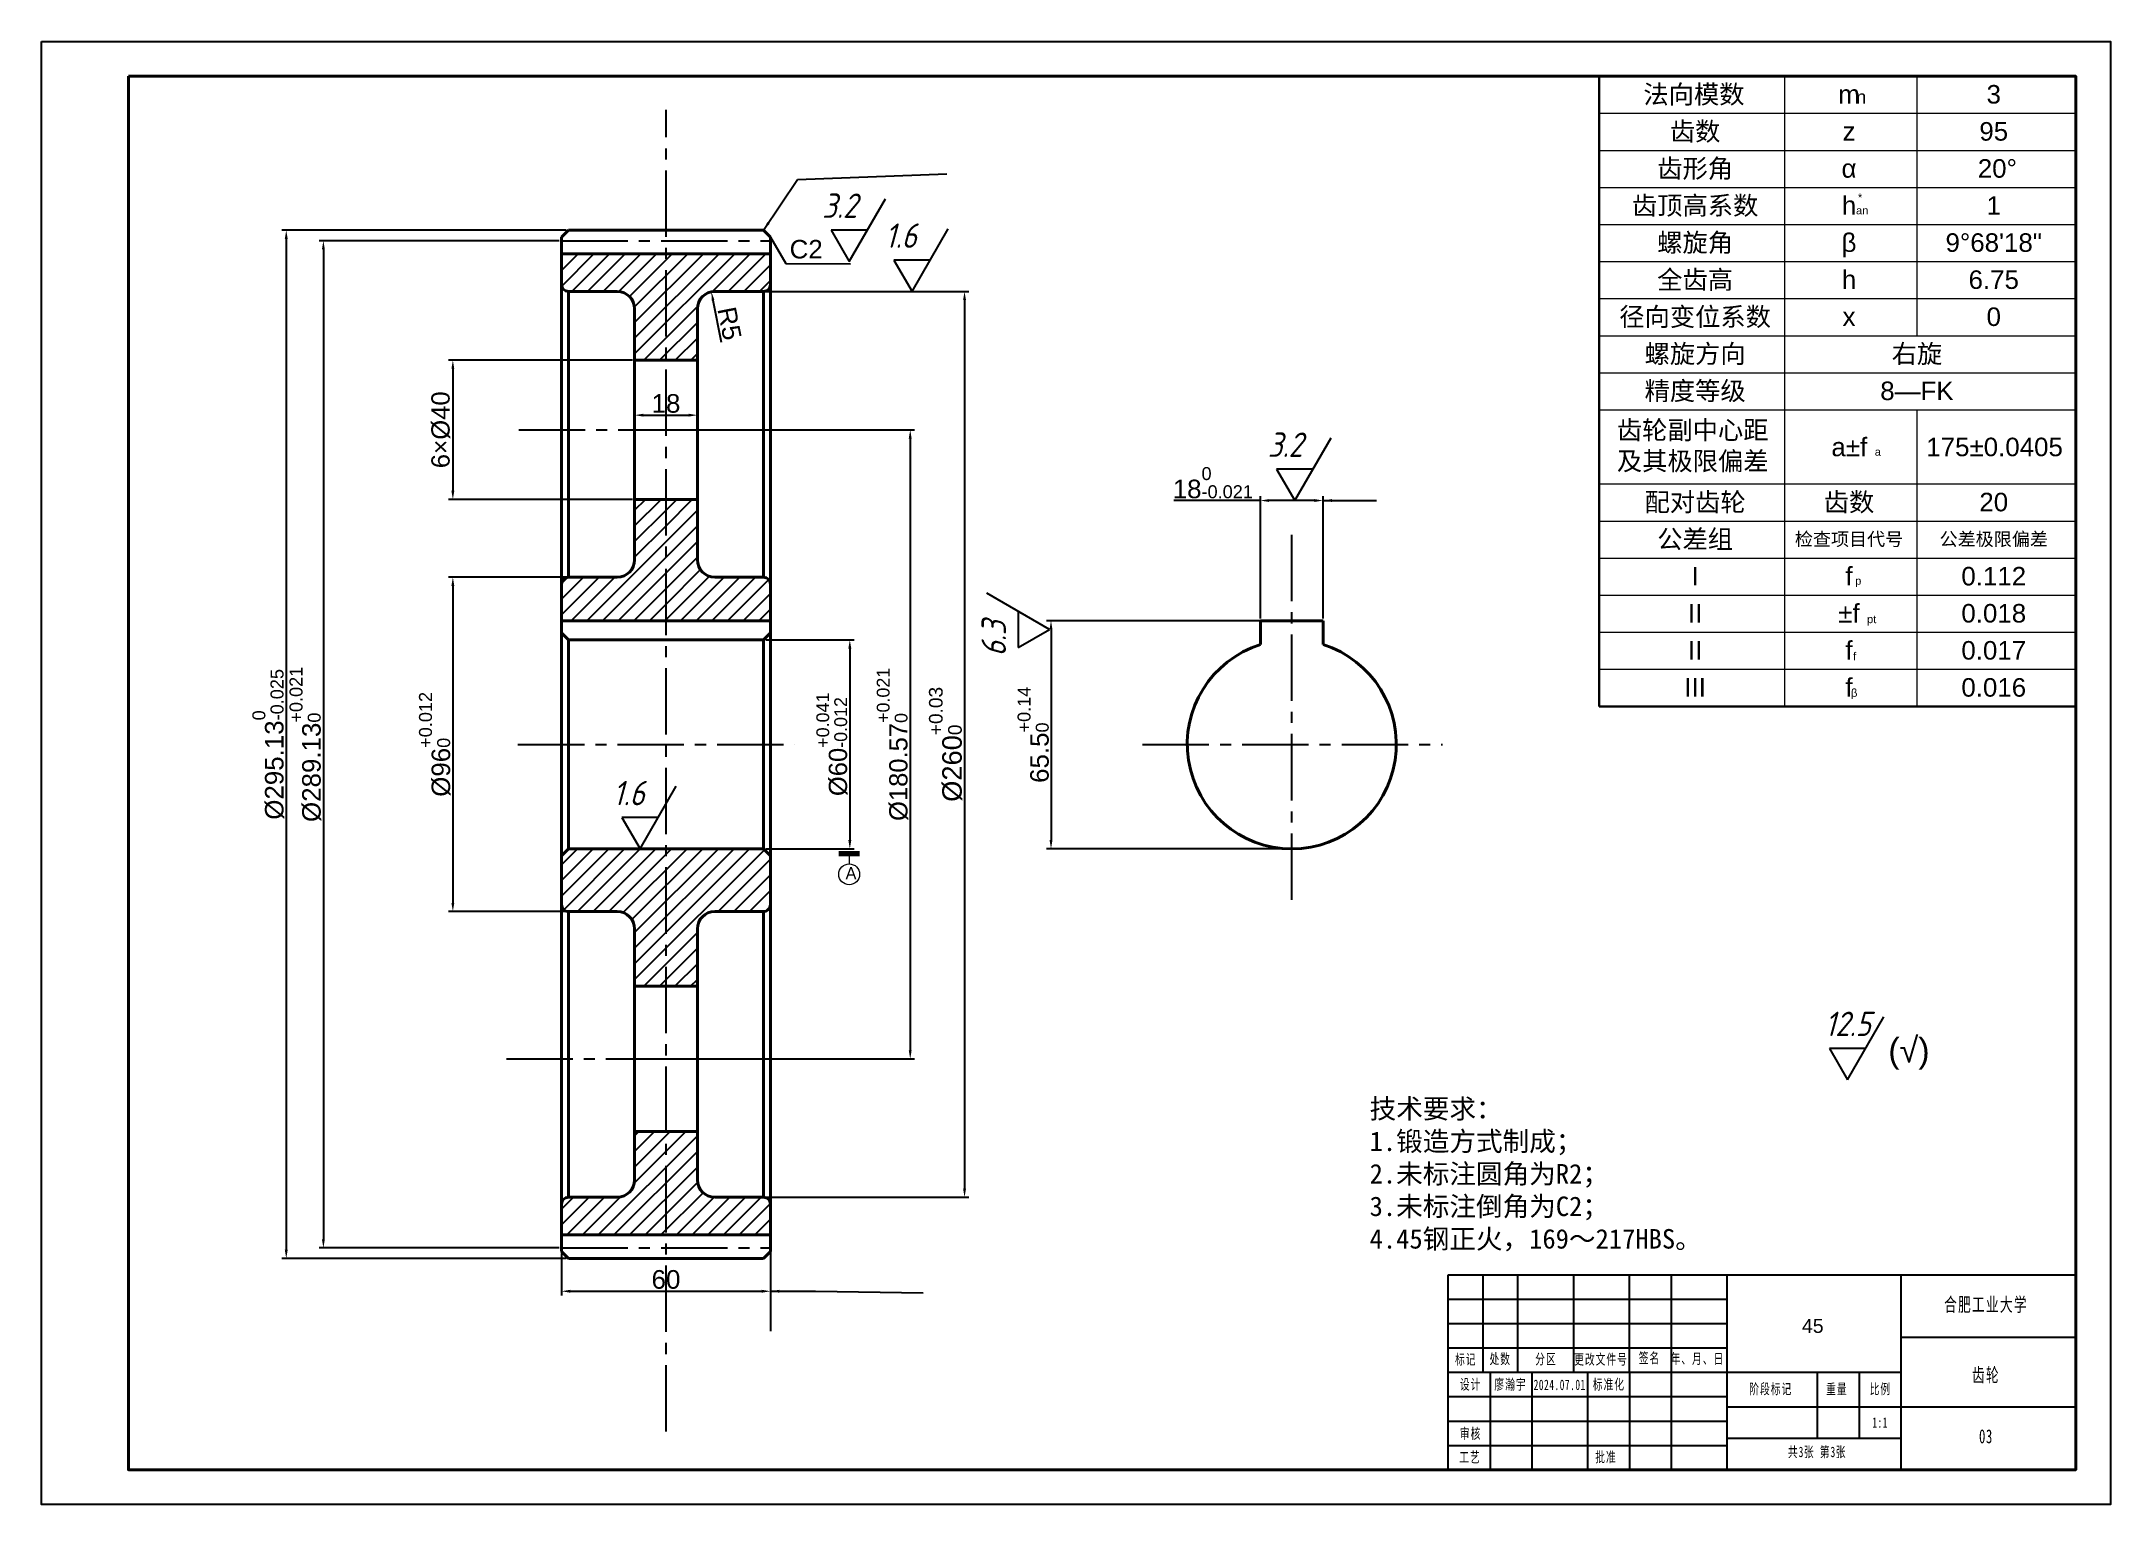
# Model space of a CAD drawing. Header units: millimetres. Extents: x 2452 to 3046, y 1654 to 2074.
import ezdxf
from ezdxf.enums import TextEntityAlignment as Align

# ---------------------------------------------------------------- set-up
doc = ezdxf.new("R2010")
doc.units = ezdxf.units.MM
doc.linetypes.add('CENTER2', pattern=[28.575, 19.05, -3.175, 3.175, -3.175])
doc.layers.get('0').update_dxf_attribs({"lineweight": 40})
for name, color, linetype in [('000', 7, 'Continuous'), ('中心线', 7, 'Continuous'), ('标注线', 10, 'Continuous'), ('虚线', 7, 'Continuous')]:
    doc.layers.add(name, color=color, linetype=linetype)
for name, color, linetype, lineweight in [('Layer3', 2, 'Continuous', 15), ('图层1', 4, 'Continuous', 15), ('文字', 6, 'Continuous', 30), ('粗线', 7, 'Continuous', 30), ('细实线', 7, 'Continuous', 25)]:
    doc.layers.add(name, color=color, linetype=linetype, lineweight=lineweight)
doc.styles.get("Standard").update_dxf_attribs({"font": 'arial.ttf'})
doc.styles.add('宋体', font='SimSun.ttf', dxfattribs={"height": 7})
doc.styles.add('标准', font='SimSun.ttf', dxfattribs={"width": 0.667})
doc.styles.add('样式 1', font='gbeitc.shx', dxfattribs={"bigfont": 'gbcbig.shx'})
doc.dimstyles.new('ISO-25', dxfattribs={"dimtxt": 2.5, "dimasz": 2.5, "dimexe": 1.25, "dimexo": 0.625, "dimtad": 1, "dimdsep": 46, "dimtxsty": 'Standard', "dimcen": 2.5, "dimadec": 0, "dimazin": 0, "dimtfac": 1, "dimtmove": 0, "dimatfit": 3, "dimfxl": 1, "dimarcsym": 0})

# ---------------------------------------------------------------- blocks, each defined once
blk = doc.blocks.new('*D1')
at = {"layer": 'Defpoints', "color": 0, "transparency": 16777216}
for p in [(2801.69, 1942.33), (2801.69, 1907.85), (2819.69, 1907.85)]:
    blk.add_point(p, dxfattribs=at)
at = {"layer": '虚线', "color": 0, "lineweight": -2, "transparency": 16777216}
for p, q in [((2801.69, 1908.48), (2801.69, 1943.58)), ((2819.69, 1908.48), (2819.69, 1943.58)), ((2801.69, 1942.33), (2776.85, 1942.33)), ((2817.19, 1942.33), (2804.19, 1942.33))]:
    blk.add_line(p, q, dxfattribs=at)
at = {"layer": '虚线', "color": 0, "transparency": 16777216}
for points in [[(2804.19, 1942.75), (2804.19, 1941.92), (2801.69, 1942.33)], [(2817.19, 1942.75), (2817.19, 1941.92), (2819.69, 1942.33)]]:
    blk.add_solid(points, dxfattribs=at)
at = {"layer": '虚线', "color": 0, "transparency": 16777216, "insert": (2788.02, 1947.43), "char_height": 2.5, "width": 4.6913, "attachment_point": 5}
blk.add_mtext('{\\H2.128x;18\\H0.7x;\\S0^ -0.021;}', dxfattribs=at)
blk = doc.blocks.new('新块3')
at = {"layer": '标注线'}
for p, q in [((0, 0), (5.2, 9)), ((2.6, 4.5), (-2.6, 4.5)), ((-2.6, 4.5), (0, 0))]:
    blk.add_line(p, q, dxfattribs=at)
at = {"layer": '标注线', "style": '样式 1'}
blk.add_attdef('CCD', (-3.88, 6.26), '', height=3.5, dxfattribs=at)
blk = doc.blocks.new('*D4')
at = {"layer": 'Defpoints', "color": 0, "transparency": 16777216}
for p in [(2810.69, 1907.85), (2741.57, 1842.35), (2810.69, 1842.35)]:
    blk.add_point(p, dxfattribs=at)
at = {"layer": '虚线', "color": 0, "lineweight": -2, "transparency": 16777216}
for p, q in [((2810.06, 1907.85), (2740.32, 1907.85)), ((2741.57, 1905.35), (2741.57, 1844.85)), ((2810.06, 1842.35), (2740.32, 1842.35))]:
    blk.add_line(p, q, dxfattribs=at)
at = {"layer": '虚线', "color": 0, "transparency": 16777216}
for points in [[(2741.16, 1905.35), (2741.99, 1905.35), (2741.57, 1907.85)], [(2741.16, 1844.85), (2741.99, 1844.85), (2741.57, 1842.35)]]:
    blk.add_solid(points, dxfattribs=at)
at = {"layer": '虚线', "color": 0, "transparency": 16777216, "insert": (2736.48, 1875.1), "char_height": 2.5, "attachment_point": 5, "rotation": 90}
blk.add_mtext('{\\H2.128x;65.5\\H0.7x;\\S+0.14^ 0;}', dxfattribs=at)
blk = doc.blocks.new('*D5')
at = {"layer": 'Defpoints', "color": 0, "transparency": 16777216}
for p in [(2603.05, 2019.92), (2522.04, 1724.79), (2603.05, 1724.79)]:
    blk.add_point(p, dxfattribs=at)
at = {"layer": '虚线', "color": 0, "lineweight": -2, "transparency": 16777216}
for p, q in [((2602.43, 2019.92), (2520.79, 2019.92)), ((2522.04, 2017.42), (2522.04, 1727.29)), ((2602.43, 1724.79), (2520.79, 1724.79))]:
    blk.add_line(p, q, dxfattribs=at)
at = {"layer": '虚线', "color": 0, "transparency": 16777216}
for points in [[(2521.62, 2017.42), (2522.46, 2017.42), (2522.04, 2019.92)], [(2521.62, 1727.29), (2522.46, 1727.29), (2522.04, 1724.79)]]:
    blk.add_solid(points, dxfattribs=at)
at = {"layer": '虚线', "color": 0, "transparency": 16777216, "insert": (2516.88, 1872.35), "char_height": 2.5, "attachment_point": 5, "rotation": 90}
blk.add_mtext('{\\H2.128x;%%C295.13\\H0.7x;\\S0^ -0.025;}', dxfattribs=at)
blk = doc.blocks.new('*D6')
at = {"layer": 'Defpoints', "color": 0, "transparency": 16777216}
for p in [(2601.05, 2016.92), (2532.7, 1727.79), (2601.05, 1727.79)]:
    blk.add_point(p, dxfattribs=at)
at = {"layer": '虚线', "color": 0, "lineweight": -2, "transparency": 16777216}
for p, q in [((2600.43, 2016.92), (2531.45, 2016.92)), ((2532.7, 2014.42), (2532.7, 1730.29)), ((2600.43, 1727.79), (2531.45, 1727.79))]:
    blk.add_line(p, q, dxfattribs=at)
at = {"layer": '虚线', "color": 0, "transparency": 16777216}
for points in [[(2532.28, 2014.42), (2533.12, 2014.42), (2532.7, 2016.92)], [(2532.28, 1730.29), (2533.12, 1730.29), (2532.7, 1727.79)]]:
    blk.add_solid(points, dxfattribs=at)
at = {"layer": '虚线', "color": 0, "transparency": 16777216, "insert": (2527.55, 1872.35), "char_height": 2.5, "attachment_point": 5, "rotation": 90}
blk.add_mtext('{\\H2.128x;%%C289.13\\H0.7x;\\S+0.021^ 0;}', dxfattribs=at)
blk = doc.blocks.new('*D8')
at = {"layer": 'Defpoints', "color": 0, "transparency": 16777216}
for p in [(2617.05, 1920.35), (2569.87, 1824.35), (2617.05, 1824.35)]:
    blk.add_point(p, dxfattribs=at)
at = {"layer": '虚线', "color": 0, "lineweight": -2, "transparency": 16777216}
for p, q in [((2616.43, 1920.35), (2568.62, 1920.35)), ((2569.87, 1917.85), (2569.87, 1826.85)), ((2616.43, 1824.35), (2568.62, 1824.35))]:
    blk.add_line(p, q, dxfattribs=at)
at = {"layer": '虚线', "color": 0, "transparency": 16777216}
for points in [[(2569.45, 1917.85), (2570.28, 1917.85), (2569.87, 1920.35)], [(2569.45, 1826.85), (2570.28, 1826.85), (2569.87, 1824.35)]]:
    blk.add_solid(points, dxfattribs=at)
at = {"layer": '虚线', "color": 0, "transparency": 16777216, "insert": (2564.71, 1872.35), "char_height": 2.5, "attachment_point": 5, "rotation": 90}
blk.add_mtext('{\\H2.128x;%%C96\\H0.7x;\\S+0.012^ 0;}', dxfattribs=at)
blk = doc.blocks.new('*D9')
at = {"layer": 'Defpoints', "color": 0, "transparency": 16777216}
for p in [(2652.05, 2002.35), (2652.05, 1742.35), (2716.75, 1742.35)]:
    blk.add_point(p, dxfattribs=at)
at = {"layer": '虚线', "color": 0, "lineweight": -2, "transparency": 16777216}
for p, q in [((2652.68, 2002.35), (2718, 2002.35)), ((2716.75, 1999.85), (2716.75, 1744.85)), ((2652.68, 1742.35), (2718, 1742.35))]:
    blk.add_line(p, q, dxfattribs=at)
at = {"layer": '虚线', "color": 0, "transparency": 16777216}
for points in [[(2716.33, 1999.85), (2717.17, 1999.85), (2716.75, 2002.35)], [(2716.33, 1744.85), (2717.17, 1744.85), (2716.75, 1742.35)]]:
    blk.add_solid(points, dxfattribs=at)
at = {"layer": '虚线', "color": 0, "transparency": 16777216, "insert": (2711.35, 1872.35), "char_height": 2.5, "attachment_point": 5, "rotation": 90}
blk.add_mtext('{\\H2.24x;%%C260\\H0.7x;\\S+0.03^ 0;}', dxfattribs=at)
blk = doc.blocks.new('*D10')
at = {"layer": 'Defpoints', "color": 0, "transparency": 16777216}
for p in [(2622.05, 1966.84), (2640.05, 1966.85), (2640.05, 1966.84)]:
    blk.add_point(p, dxfattribs=at)
at = {"layer": '虚线', "color": 0, "lineweight": -2, "transparency": 16777216}
for p, q in [((2622.05, 1967.46), (2622.05, 1968.09)), ((2624.55, 1966.84), (2637.55, 1966.84)), ((2640.05, 1966.22), (2640.05, 1965.59))]:
    blk.add_line(p, q, dxfattribs=at)
at = {"layer": '虚线', "color": 0, "transparency": 16777216}
for points in [[(2624.55, 1967.26), (2624.55, 1966.42), (2622.05, 1966.84)], [(2637.55, 1967.26), (2637.55, 1966.42), (2640.05, 1966.84)]]:
    blk.add_solid(points, dxfattribs=at)
at = {"layer": '虚线', "color": 0, "transparency": 16777216, "insert": (2631.05, 1970.18), "char_height": 2.5, "attachment_point": 5}
blk.add_mtext('{\\H2.128x;18}', dxfattribs=at)
blk = doc.blocks.new('*D13')
at = {"layer": 'Defpoints', "color": 0, "transparency": 16777216}
for p in [(2644.08, 2002.26), (2645.05, 1997.35)]:
    blk.add_point(p, dxfattribs=at)
at = {"layer": '虚线', "color": 0, "lineweight": -2, "transparency": 16777216}
blk.add_line((2646.98, 1987.67), (2644.56, 1999.8), dxfattribs=at)
at = {"layer": '虚线', "color": 0, "transparency": 16777216}
blk.add_solid([(2644.97, 1999.88), (2644.16, 1999.72), (2644.08, 2002.26)], dxfattribs=at)
at = {"layer": '虚线', "color": 0, "transparency": 16777216, "insert": (2649.28, 1993.16), "char_height": 2.5, "attachment_point": 5, "rotation": 281.24118}
blk.add_mtext('{\\H2.128x;R5}', dxfattribs=at)
blk = doc.blocks.new('*D16')
at = {"layer": 'Defpoints', "color": 0, "transparency": 16777216}
for p in [(2622.05, 1982.64), (2569.87, 1942.64), (2622.05, 1942.64)]:
    blk.add_point(p, dxfattribs=at)
at = {"layer": '虚线', "color": 0, "lineweight": -2, "transparency": 16777216}
for p, q in [((2621.43, 1982.64), (2568.62, 1982.64)), ((2569.87, 1980.14), (2569.87, 1945.14)), ((2621.43, 1942.64), (2568.62, 1942.64))]:
    blk.add_line(p, q, dxfattribs=at)
at = {"layer": '虚线', "color": 0, "transparency": 16777216}
for points in [[(2569.45, 1980.14), (2570.28, 1980.14), (2569.87, 1982.64)], [(2569.45, 1945.14), (2570.28, 1945.14), (2569.87, 1942.64)]]:
    blk.add_solid(points, dxfattribs=at)
at = {"layer": '虚线', "color": 0, "transparency": 16777216, "insert": (2566.41, 1962.64), "char_height": 2.5, "attachment_point": 5, "rotation": 90}
blk.add_mtext('{\\H2.10188x;6\\fCalisto MT|b0|i0|c0|p18;×\\fArial|b0|i0|c0|p34;%%C40}', dxfattribs=at)
blk = doc.blocks.new('*D17')
at = {"layer": 'Defpoints', "color": 0, "transparency": 16777216}
for p in [(2659.05, 1902.35), (2659.05, 1842.35), (2683.82, 1842.35)]:
    blk.add_point(p, dxfattribs=at)
at = {"layer": '虚线', "color": 0, "lineweight": -2, "transparency": 16777216}
for p, q in [((2659.68, 1902.35), (2685.07, 1902.35)), ((2683.82, 1899.85), (2683.82, 1844.85)), ((2659.68, 1842.35), (2685.07, 1842.35))]:
    blk.add_line(p, q, dxfattribs=at)
at = {"layer": '虚线', "color": 0, "transparency": 16777216}
for points in [[(2683.4, 1899.85), (2684.24, 1899.85), (2683.82, 1902.35)], [(2683.4, 1844.85), (2684.24, 1844.85), (2683.82, 1842.35)]]:
    blk.add_solid(points, dxfattribs=at)
at = {"layer": '虚线', "color": 0, "transparency": 16777216, "insert": (2678.72, 1872.35), "char_height": 2.5, "attachment_point": 5, "rotation": 90}
blk.add_mtext('{\\H2.10188x;%%C60\\H0.7x;\\S+0.041^ -0.012;}', dxfattribs=at)
blk = doc.blocks.new('1')
at = {"lineweight": 70}
blk.add_line((484.92, 197.43), (490.92, 197.43), dxfattribs=at)
at = {"layer": '图层1'}
blk.add_line((487.92, 197.43), (487.92, 194.43), dxfattribs=at)
blk.add_circle((487.92, 191.43), 3, dxfattribs=at)
at = {"layer": '图层1', "color": 0, "insert": (486.87, 193.5), "char_height": 3.5, "width": 2.9999, "attachment_point": 1}
blk.add_mtext('{\\fￋￎￌ￥|b0|i0|c134|p2;A}', dxfattribs=at)
blk = doc.blocks.new('*D20')
at = {"layer": 'Defpoints', "color": 0, "transparency": 16777216}
for p in [(2631.05, 1962.64), (2631.05, 1782.07), (2701.16, 1782.07)]:
    blk.add_point(p, dxfattribs=at)
at = {"layer": '虚线', "color": 0, "lineweight": -2, "transparency": 16777216}
for p, q in [((2631.68, 1962.64), (2702.41, 1962.64)), ((2701.16, 1960.14), (2701.16, 1784.57)), ((2631.68, 1782.07), (2702.41, 1782.07))]:
    blk.add_line(p, q, dxfattribs=at)
at = {"layer": '虚线', "color": 0, "transparency": 16777216}
for points in [[(2700.74, 1960.14), (2701.57, 1960.14), (2701.16, 1962.64)], [(2700.74, 1784.57), (2701.57, 1784.57), (2701.16, 1782.07)]]:
    blk.add_solid(points, dxfattribs=at)
at = {"layer": '虚线', "color": 0, "transparency": 16777216, "insert": (2696.06, 1872.35), "char_height": 2.5, "attachment_point": 5, "rotation": 90}
blk.add_mtext('{\\H2.1x;%%C180.57\\H0.7x;\\S+0.021^ 0;}', dxfattribs=at)
blk = doc.blocks.new('*D21')
at = {"layer": 'Defpoints', "color": 0, "transparency": 16777216}
for p in [(2601.05, 1726.79), (2661.05, 1726.79), (2661.05, 1715.37)]:
    blk.add_point(p, dxfattribs=at)
at = {"layer": '虚线', "color": 0, "lineweight": -2, "transparency": 16777216}
for p, q in [((2601.05, 1726.16), (2601.05, 1714.12)), ((2661.05, 1726.16), (2661.05, 1714.12)), ((2603.55, 1715.37), (2658.55, 1715.37))]:
    blk.add_line(p, q, dxfattribs=at)
at = {"layer": '虚线', "color": 0, "transparency": 16777216}
for points in [[(2603.55, 1715.79), (2603.55, 1714.95), (2601.05, 1715.37)], [(2658.55, 1715.79), (2658.55, 1714.95), (2661.05, 1715.37)]]:
    blk.add_solid(points, dxfattribs=at)
at = {"layer": '虚线', "color": 0, "transparency": 16777216, "insert": (2631.05, 1718.73), "char_height": 2.5, "width": 3.2765, "attachment_point": 5}
blk.add_mtext('{\\H2.14x;60}', dxfattribs=at)

msp = doc.modelspace()

# ---------------------------------------------------------------- hatches: boundary and pattern name
at = {"layer": '虚线'}
h = msp.add_hatch(dxfattribs=at)
h.set_pattern_fill('ANSI31', color=256)
h.paths.add_polyline_path([(2631.052, 2013.167), (2601.052, 2013.167), (2601.052, 2004.352, 0.4142136), (2603.052, 2002.352), (2617.052, 2002.352, -0.4142136), (2622.052, 1997.352), (2622.052, 1982.637), (2631.052, 1982.637)])
h.paths.add_polyline_path([(2661.052, 2013.167), (2631.052, 2013.167), (2631.052, 1982.637), (2640.052, 1982.637), (2640.052, 1997.352, -0.4142136), (2645.052, 2002.352), (2659.052, 2002.352, 0.4142136), (2661.052, 2004.352)])
h.paths.add_polyline_path([(2631.052, 1942.637), (2622.052, 1942.637), (2622.052, 1925.352, -0.4142136), (2617.052, 1920.352), (2603.052, 1920.352, 0.4142136), (2601.052, 1918.352), (2601.052, 1907.852), (2631.052, 1907.852)])
h = msp.add_hatch(dxfattribs=at)
h.set_pattern_fill('ANSI31', color=256)
h.paths.add_polyline_path([(2661.052, 1918.352, 0.4142136), (2659.052, 1920.352), (2645.052, 1920.352, -0.4142136), (2640.052, 1925.352), (2640.052, 1942.637), (2631.052, 1942.637), (2631.052, 1907.852), (2661.052, 1907.852)])
h.paths.add_polyline_path([(2631.052, 1842.352), (2603.052, 1842.352), (2601.052, 1840.352), (2601.052, 1826.352, 0.4142136), (2603.052, 1824.352), (2604.965, 1824.352), (2617.052, 1824.352, -0.4142136), (2622.052, 1819.352), (2622.052, 1802.954), (2631.052, 1802.954)])
h.paths.add_polyline_path([(2661.052, 1840.352), (2659.052, 1842.352), (2631.052, 1842.352), (2631.052, 1802.954), (2640.052, 1802.954), (2640.052, 1819.352, -0.4142136), (2645.052, 1824.352), (2659.052, 1824.352, 0.4142136), (2661.052, 1826.352)])
h.paths.add_polyline_path([(2631.052, 1761.179), (2622.052, 1761.179), (2622.052, 1747.352, -0.4142136), (2617.052, 1742.352), (2603.052, 1742.352, 0.4142136), (2601.052, 1740.352), (2601.052, 1731.537), (2631.052, 1731.537)])
h.paths.add_polyline_path([(2659.052, 1742.352), (2645.052, 1742.352, -0.4142136), (2640.052, 1747.352), (2640.052, 1761.179), (2631.052, 1761.179), (2631.052, 1731.537), (2661.052, 1731.537), (2661.052, 1740.352, 0.4142136)])

# ---------------------------------------------------------------- linework, layer by layer
for p, q in [((2603.052, 2019.917), (2601.052, 2017.917)), ((2603.052, 2019.917), (2659.052, 2019.917)), ((2659.052, 2019.917), (2661.052, 2017.917)), ((2601.052, 2017.917), (2601.052, 2016.917)), ((2661.052, 2017.917), (2661.052, 2016.917)), ((2601.052, 2013.167), (2661.052, 2013.167)), ((2601.052, 2006.917), (2601.052, 2008.282)), ((2603.052, 2002.352), (2617.052, 2002.352)), ((2603.052, 2002.352), (2603.052, 1920.352)), ((2603.052, 2002.352), (2603.052, 2002.283)), ((2659.052, 2002.352), (2645.052, 2002.352)), ((2659.052, 2002.352), (2659.052, 1920.352)), ((2622.052, 1997.352), (2622.052, 1924.852)), ((2640.052, 1997.352), (2640.052, 1925.352)), ((2617.052, 1920.352), (2603.052, 1920.352)), ((2645.052, 1920.352), (2659.052, 1920.352)), ((2601.052, 1917.852), (2601.052, 1916.413)), ((2661.052, 1907.852), (2601.052, 1907.852)), ((2801.688, 1900.97), (2801.688, 1907.852)), ((2801.688, 1907.852), (2819.688, 1907.852)), ((2819.688, 1900.97), (2819.688, 1907.852)), ((2603.052, 1902.352), (2601.052, 1904.352)), ((2603.052, 1902.352), (2659.052, 1902.352)), ((2603.052, 1902.352), (2603.052, 1842.352)), ((2659.052, 1902.352), (2661.052, 1904.352)), ((2659.052, 1902.352), (2659.052, 1842.352)), ((2603.052, 1842.352), (2601.052, 1840.352)), ((2603.052, 1842.352), (2659.052, 1842.352)), ((2603.052, 1842.352), (2659.052, 1842.352)), ((2659.052, 1842.352), (2661.052, 1840.352)), ((2601.052, 1826.352), (2601.052, 1827.79)), ((2617.052, 1824.352), (2603.052, 1824.352)), ((2603.052, 1742.352), (2603.052, 1824.352)), ((2603.052, 1824.352), (2604.965, 1824.352)), ((2645.052, 1824.352), (2659.052, 1824.352)), ((2659.052, 1742.352), (2659.052, 1824.352)), ((2622.052, 1747.352), (2622.052, 1819.352)), ((2640.052, 1747.352), (2640.052, 1819.352)), ((2622.052, 1802.954), (2631.052, 1802.954)), ((2640.052, 1802.954), (2631.052, 1802.954)), ((2622.052, 1761.179), (2631.052, 1761.179)), ((2640.052, 1761.179), (2631.052, 1761.179)), ((2603.052, 1742.352), (2603.052, 1742.42)), ((2603.052, 1742.352), (2617.052, 1742.352)), ((2659.052, 1742.352), (2645.052, 1742.352)), ((2601.052, 1737.787), (2601.052, 1736.421)), ((2601.052, 1731.537), (2661.052, 1731.537)), ((2601.052, 1727.787), (2601.052, 1726.787)), ((2601.052, 1726.787), (2601.052, 1727.787)), ((2603.052, 1724.787), (2601.052, 1726.787)), ((2603.052, 1724.787), (2604.052, 1724.787)), ((2603.052, 1724.787), (2659.052, 1724.787)), ((2604.052, 1724.787), (2659.052, 1724.787)), ((2659.052, 1724.787), (2661.052, 1726.787)), ((2661.052, 1727.787), (2661.052, 1726.787)), ((2661.052, 1726.787), (2661.052, 1727.787))]:
    msp.add_line(p, q)
at = {"lineweight": 40}
for p, q in [((2601.052, 2016.917), (2601.052, 1727.787)), ((2661.052, 1726.787), (2661.052, 2016.917))]:
    msp.add_line(p, q, dxfattribs=at)
at = {"linetype": 'ByBlock'}
msp.add_line((2601.052, 1731.537), (2661.052, 1731.537), dxfattribs=at)
msp.add_lwpolyline([(2476.746, 2064.128), (3035.746, 2064.128), (3035.746, 1664.128), (2476.746, 1664.128)], close=True)
for centre, radius, start, end in [((2603.052, 2004.352), 2, 180, 270), ((2617.052, 1997.352), 5, 0, 90), ((2645.052, 1997.352), 5, 90, 180), ((2659.052, 2004.352), 2, 270, 0), ((2617.052, 1925.352), 5, 270, 360), ((2645.052, 1925.352), 5, 180, 270), ((2603.052, 1918.352), 2, 90, 180), ((2659.052, 1918.352), 2, 0, 90), ((2810.688, 1872.352), 30, 107.457603, 72.542397), ((2603.052, 1826.352), 2, 180, 270), ((2617.052, 1819.352), 5, 0, 90), ((2645.052, 1819.352), 5, 90, 180), ((2659.052, 1826.352), 2, 270, 0), ((2617.052, 1747.352), 5, 270, 0), ((2645.052, 1747.352), 5, 180, 270), ((2603.052, 1740.352), 2, 90, 180), ((2659.052, 1740.352), 2, 0, 90)]:
    msp.add_arc(centre, radius, start, end)
at = {"layer": '000', "linetype": 'ByBlock', "lineweight": -3}
for p, q in [((2855.621, 1720.128), (3035.621, 1720.128)), ((3035.746, 1706.128), (3035.746, 1664.128)), ((2877.258, 1664.128), (3035.746, 1664.128))]:
    msp.add_line(p, q, dxfattribs=at)
msp.add_lwpolyline([(2451.746, 2074.128), (3045.746, 2074.128), (3045.746, 1654.128), (2451.746, 1654.128)], close=True, dxfattribs=at)
at = {"layer": 'Layer3'}
for p, q in [((2952.146, 2064.128), (2952.146, 1883.248)), ((2990.146, 2064.128), (2990.146, 1989.648)), ((2898.946, 2053.488), (3035.746, 2053.488)), ((2898.946, 2042.848), (3035.746, 2042.848)), ((2898.946, 2032.208), (3035.746, 2032.208)), ((2898.946, 2021.568), (3035.746, 2021.568)), ((2898.946, 2010.928), (3035.746, 2010.928)), ((2898.946, 2000.288), (3035.746, 2000.288)), ((2898.946, 1989.648), (3035.746, 1989.648)), ((2898.946, 1979.008), (3035.746, 1979.008)), ((2898.946, 1968.368), (3035.746, 1968.368)), ((2990.146, 1968.368), (2990.146, 1883.248)), ((2898.946, 1947.088), (3035.746, 1947.088)), ((2898.946, 1936.448), (3035.746, 1936.448)), ((2898.946, 1925.808), (3035.746, 1925.808)), ((2898.946, 1915.168), (3035.746, 1915.168)), ((2898.946, 1904.528), (3035.746, 1904.528)), ((2898.946, 1893.888), (3035.746, 1893.888))]:
    msp.add_line(p, q, dxfattribs=at)
at = {"layer": '中心线', "linetype": 'CENTER2'}
msp.add_line((2767.872, 1872.352), (2853.943, 1872.352), dxfattribs=at)
at = {"layer": '粗线'}
for p, q in [((2898.946, 2064.128), (2898.946, 1883.248)), ((2898.946, 1883.248), (3035.746, 1883.248))]:
    msp.add_line(p, q, dxfattribs=at)
at = {"layer": '细实线', "lineweight": -3}
for p, q in [((2855.621, 1664.128), (2855.621, 1720.128)), ((2865.621, 1692.128), (2865.621, 1720.128)), ((2875.621, 1692.128), (2875.621, 1720.128)), ((2891.621, 1692.128), (2891.621, 1720.128)), ((2907.621, 1692.128), (2907.621, 1720.128)), ((2919.621, 1720.128), (2919.621, 1664.128)), ((2935.621, 1720.128), (2935.621, 1664.128)), ((2985.621, 1664.128), (2985.621, 1720.128)), ((2855.621, 1713.128), (2935.621, 1713.128)), ((2855.621, 1706.128), (2935.621, 1706.128)), ((2855.621, 1699.128), (2935.621, 1699.128)), ((3035.621, 1702.128), (2985.621, 1702.128)), ((2855.621, 1692.128), (2935.621, 1692.128)), ((2855.621, 1692.128), (2985.621, 1692.128)), ((2867.621, 1692.128), (2867.621, 1664.128)), ((2879.621, 1692.128), (2879.621, 1664.128)), ((2895.621, 1692.128), (2895.621, 1664.128)), ((2907.621, 1692.128), (2907.621, 1664.128)), ((2961.621, 1673.128), (2961.621, 1692.128)), ((2973.621, 1673.128), (2973.621, 1692.128)), ((2855.621, 1685.128), (2935.621, 1685.128)), ((2985.621, 1682.128), (2935.621, 1682.128)), ((3035.621, 1682.128), (2985.621, 1682.128)), ((2855.621, 1678.128), (2935.621, 1678.128)), ((2855.621, 1671.128), (2935.621, 1671.128)), ((2985.621, 1673.128), (2935.621, 1673.128))]:
    msp.add_line(p, q, dxfattribs=at)
at = {"layer": '虚线'}
for p, q in [((2891.746, 2064.128), (3035.746, 2064.128)), ((3035.746, 1873.728), (3035.746, 2064.128)), ((2661.052, 2017.917), (2665.417, 2010.392)), ((2665.417, 2010.392), (2684.009, 2010.314)), ((2819.688, 1942.334), (2819.688, 1942.334)), ((2661.052, 1726.787), (2661.052, 1703.956)), ((3035.621, 1723.345), (3035.621, 1667.345)), ((2855.621, 1664.128), (3035.621, 1664.128))]:
    msp.add_line(p, q, dxfattribs=at)
at = {"layer": '虚线', "linetype": 'CENTER2'}
for p, q in [((2631.052, 1675.128), (2631.052, 2054.528)), ((2601.052, 2016.917), (2661.052, 2016.917)), ((2588.782, 1962.637), (2672.658, 1962.637)), ((2810.688, 1827.701), (2810.688, 1934.772)), ((2588.559, 1872.352), (2667.977, 1872.352)), ((2585.222, 1782.067), (2673.22, 1782.067)), ((2601.052, 1727.787), (2661.052, 1727.787)), ((2601.052, 1727.787), (2661.052, 1727.787))]:
    msp.add_line(p, q, dxfattribs=at)
at = {"layer": '虚线', "lineweight": 40}
for p, q in [((2622.052, 1982.637), (2640.052, 1982.637)), ((2622.052, 1942.637), (2640.052, 1942.637))]:
    msp.add_line(p, q, dxfattribs=at)

# ---------------------------------------------------------------- block references
at = {"layer": '虚线', "xscale": 2, "yscale": 2, "zscale": 2}
for p, values in [((2683.642, 2010.95), {'CCD': '3.2'}), ((2701.693, 2002.352), {'CCD': '1.6'}), ((2811.55, 1942.346), {'CCD': '3.2'}), ((2623.602, 1842.352), {'CCD': '1.6'})]:
    msp.add_blockref('新块3', p, dxfattribs=at).add_auto_attribs(values)
at = {"layer": '虚线', "xscale": 2, "yscale": 2, "zscale": 2, "rotation": 90}
msp.add_blockref('新块3', (2741.156, 1905.352), dxfattribs=at).add_auto_attribs({'CCD': '6.3'})
at = {"layer": '虚线'}
msp.add_blockref('1', (2195.724, 1643.616), dxfattribs=at)
ref = msp.add_blockref('新块3', (2970.236, 1776.094), dxfattribs=dict(at, xscale=2, yscale=2, zscale=2))
ref.add_attrib('CCD', '12.5', (2963.709, 1788.617), dxfattribs={"layer": '标注线', "height": 7, "style": '样式 1'})

# ---------------------------------------------------------------- texts
at = {"layer": 'Layer3', "style": '宋体'}
msp.add_text('法向模数', height=5.32, dxfattribs=at).set_placement((2926.133, 2058.941), align=Align.MIDDLE_CENTER)
at = {"layer": 'Layer3'}
for s, height, p in [('3', 5.32, (3012.199, 2058.941)), ('m', 5.32, (2970.654, 2058.941)), ('齿数', 5.32, (2926.474, 2048.301)), ('z', 5.32, (2970.654, 2048.301)), ('95', 5.32, (3012.199, 2048.301)), ('齿形角', 5.32, (2926.474, 2037.661)), ('α', 5.32, (2970.654, 2037.661)), (' 20%%d', 5.32, (3012.199, 2037.661)), ('齿顶高系数', 5.32, (2926.474, 2027.021)), ('h', 5.32, (2970.654, 2027.021)), ('1', 5.32, (3012.199, 2027.021)), ('螺旋角', 5.32, (2926.474, 2016.381)), ('β', 5.32, (2970.654, 2016.381)), ('9%%D68\'18"', 5.32, (3012.199, 2016.381)), ('全齿高', 5.32, (2926.474, 2005.741)), ('h', 5.32, (2970.654, 2005.741)), ('6.75', 5.32, (3012.199, 2005.741)), ('径向变位系数', 5.32, (2926.474, 1995.101)), ('x', 5.32, (2970.654, 1995.101)), ('0', 5.32, (3012.199, 1995.101)), ('螺旋方向', 5.32, (2926.474, 1984.461)), ('右旋', 5.32, (2990.146, 1984.461)), ('精度等级', 5.32, (2926.474, 1973.821)), ('8—FK', 5.32, (2990.146, 1973.821)), ('齿轮副中心距', 5.32, (2925.776, 1962.57)), ('a±f', 5.32, (2970.73, 1957.716)), ('175±0.0405', 5.32, (3012.442, 1957.716)), ('及其极限偏差', 5.32, (2925.776, 1953.671)), ('配对齿轮', 5.32, (2926.474, 1941.901)), ('齿数', 5.32, (2970.654, 1941.901)), ('20', 5.32, (3012.199, 1941.901)), ('公差组', 5.32, (2926.474, 1931.261)), ('检查项目代号', 3.8, (2970.654, 1931.261)), ('公差极限偏差', 3.8, (3012.199, 1931.261)), ('I', 5.32, (2926.474, 1920.621)), ('f', 5.32, (2970.654, 1920.621)), ('0.112', 5.32, (3012.199, 1920.621)), ('±f', 5.32, (2970.654, 1909.981)), ('0.018', 5.32, (3012.199, 1909.981)), ('II', 5.32, (2926.474, 1909.981)), ('II', 5.32, (2926.474, 1899.341)), ('f', 5.32, (2970.654, 1899.341)), ('0.017', 5.32, (3012.199, 1899.341)), ('III', 5.32, (2926.474, 1888.701)), ('f', 5.32, (2970.654, 1888.701)), ('0.016', 5.32, (3012.199, 1888.701))]:
    msp.add_text(s, height=height, dxfattribs=at).set_placement(p, align=Align.MIDDLE_CENTER)
for s, height, p in [('n', 3.8, (2972.656, 2058.18)), ('an', 2.28, (2972.656, 2025.616)), ('*', 2.28, (2973.214, 2029.327)), ('a', 2.28, (2978.02, 1956.342)), ('p', 2.28, (2972.412, 1919.312)), ('pt', 2.28, (2975.826, 1908.276)), ('f', 2.28, (2971.822, 1897.65)), ('β', 2.28, (2971.229, 1887.159))]:
    msp.add_text(s, height=height, dxfattribs=at).set_placement(p, align=Align.MIDDLE_LEFT)
at = {"layer": '文字', "attachment_point": 5, "style": '标准'}
for s, insert, char_height, width in [('{\\T1.1;合肥工业大学}', (3009.965, 1711.344), 4, 49.17857), ('{\\T1.1;标记}', (2860.639, 1695.667), 3, 49.17857), ('{\\T1.1;处数}', (2870.525, 1695.799), 3, 49.17857), ('{\\T1.1;分区}', (2883.641, 1695.733), 3, 49.17857), ('{\\T1.1;更改文件号}', (2899.458, 1695.667), 3, 49.17857), ('{\\T1.1;签名}', (2913.365, 1696.063), 3, 49.17857), ('{\\T1.1;年、月、日}', (2927.139, 1695.865), 3, 49.17857), ('{\\T1.1;齿轮}', (3009.965, 1691.141), 4, 49.17857), ('{\\T1.1;设计}', (2862.023, 1688.487), 3, 49.17857), ('{\\T1.1;廖瀚宇}', (2873.468, 1688.487), 3, 49.17857), ('{\\T1.1;2024.07.01}', (2887.594, 1688.487), 3, 49.17857), ('{\\T1.1;标准化}', (2901.722, 1688.487), 3, 49.17857), ('{\\T1.1;阶段标记}', (2948.196, 1687.17), 3, 49.17857), ('{\\T1.1;重量}', (2967.158, 1687.17), 3, 49.17857), ('{\\T1.1;比例}', (2979.655, 1687.17), 3, 49.17857), ('{\\T1.1;审核}', (2862.023, 1674.375), 3, 49.17857), ('{\\T1.1;1:1}', (2979.581, 1677.658), 3, 68.46429), ('{\\T1.1;03}', (3009.965, 1673.706), 4, 49.17857), ('{\\T1.1;工艺}', (2861.839, 1667.624), 3, 49.17857), ('{\\T1.1;批准}', (2900.873, 1667.624), 3, 49.17857), ('{\\T1.1;共3张 第3张}', (2961.507, 1669.09), 3, 49.17857)]:
    msp.add_mtext(s, dxfattribs=dict(at, insert=insert, char_height=char_height, width=width))
at = {"layer": '文字', "insert": (2957.137, 1707.417), "char_height": 4, "attachment_point": 1}
msp.add_mtext_dynamic_manual_height_columns('45', width=9.18527, gutter_width=12.5, heights=[0], dxfattribs=at)
at = {"layer": '细实线', "insert": (2833.033, 1770.562), "char_height": 4, "width": 126.89409, "attachment_point": 1}
msp.add_mtext('{\\fSimSun|b0|i0|c134|p2;\\H1.4x;技术要求：\\P1.锻造方式制成；            \\P2.未标注圆角为R2；     ^I\\P3.未标注倒角为C2；          \\P4.45钢正火，169\\fMicrosoft YaHei|b0|i0|c134|p34;〜\\fSimSun|b0|i0|c134|p2;217HBS。\\H0.71429x;   }', dxfattribs=at)
at = {"layer": '虚线', "attachment_point": 1}
for s, width, gutter_width, insert, char_height in [('C2', 8.80513, 12.5, (2666.544, 2017.142), 5.32), ('(√)', 53.72405, 25, (2981.92, 1788.042), 7)]:
    msp.add_mtext_dynamic_manual_height_columns(s, width=width, gutter_width=gutter_width, heights=[0], dxfattribs=dict(at, insert=insert, char_height=char_height))

# ---------------------------------------------------------------- dimensions: what is measured, and where the dimension line sits
at = {"layer": '虚线'}
for base, p1, p2, text, picture, middle in [((2522.038, 1724.787), (2603.052, 2019.917), (2603.052, 1724.787), '{\\H2.128x;%%C<>\\H0.7x;\\S0^ -0.025;}', '*D5', (2516.883, 1872.352)), ((2532.701, 1727.787), (2601.052, 2016.917), (2601.052, 1727.787), '{\\H2.128x;%%C<>\\H0.7x;\\S+0.021^ 0;}', '*D6', (2527.545, 1872.352)), ((2716.749, 1742.352), (2652.052, 2002.352), (2652.052, 1742.352), '{\\H2.24x;%%C<>\\H0.7x;\\S+0.03^ 0;}', '*D9', (2711.353, 1872.352)), ((2569.865, 1942.637), (2622.052, 1982.637), (2622.052, 1942.637), '{\\H2.10188x;6\\fCalisto MT|b0|i0|c0|p18;×\\fArial|b0|i0|c0|p34;%%C<>}', '*D16', (2566.411, 1962.637)), ((2701.158, 1782.067), (2631.052, 1962.637), (2631.052, 1782.067), '{\\H2.1x;%%C<>\\H0.7x;\\S+0.021^ 0;}', '*D20', (2696.062, 1872.352)), ((2569.865, 1824.352), (2617.052, 1920.352), (2617.052, 1824.352), '{\\H2.128x;%%C<>\\H0.7x;\\S+0.012^ 0;}', '*D8', (2564.71, 1872.352)), ((2741.572, 1842.352), (2810.688, 1907.852), (2810.688, 1842.352), '{\\H2.128x;<>\\H0.7x;\\S+0.14^ 0;}', '*D4', (2736.478, 1875.102)), ((2683.821, 1842.352), (2659.052, 1902.352), (2659.052, 1842.352), '{\\H2.10188x;%%C<>\\H0.7x;\\S+0.041^ -0.012;}', '*D17', (2678.721, 1872.352))]:
    dim = msp.add_linear_dim(base=base, p1=p1, p2=p2, angle=90, text=text, dimstyle='ISO-25', dxfattribs=at)
    dim.commit()
    dim.dimension.update_dxf_attribs({"geometry": picture, "text_midpoint": middle})
dim = msp.add_radius_dim(center=(2645.052, 1997.352), mpoint=(2644.077, 2002.256), text='{\\H2.128x;<>}', dimstyle='ISO-25', dxfattribs=at)
dim.commit()
dim.dimension.update_dxf_attribs({"geometry": '*D13', "text_midpoint": (2646.014, 1992.512), "dimtype": 164})
for base, p1, p2, text, picture, middle in [((2640.052, 1966.839), (2622.052, 1966.839), (2640.052, 1966.847), '{\\H2.128x;<>}', '*D10', (2631.052, 1970.181)), ((2801.688, 1942.334), (2819.688, 1907.852), (2801.688, 1907.852), '{\\H2.128x;<>\\H0.7x;\\S0^ -0.021;}', '*D1', (2788.019, 1947.428)), ((2661.052, 1715.371), (2601.052, 1726.787), (2661.052, 1726.787), '{\\H2.14x;<>}', '*D21', (2631.052, 1718.728))]:
    dim = msp.add_linear_dim(base=base, p1=p1, p2=p2, text=text, dimstyle='ISO-25', dxfattribs=at)
    dim.commit()
    dim.dimension.update_dxf_attribs({"geometry": picture, "text_midpoint": middle})

# ---------------------------------------------------------------- leaders
for points in [[(2659.052, 2019.917), (2668.784, 2034.446), (2711.682, 2036.066)], [(2819.688, 1942.334), (2835.014, 1942.346)], [(2661.052, 1715.371), (2673.986, 1715.371), (2704.912, 1714.896)]]:
    msp.add_leader(points, dimstyle='ISO-25', override={"dimgap": 0.625, "dimtad": 0}, dxfattribs=at)

doc.saveas('drawing.dxf')
